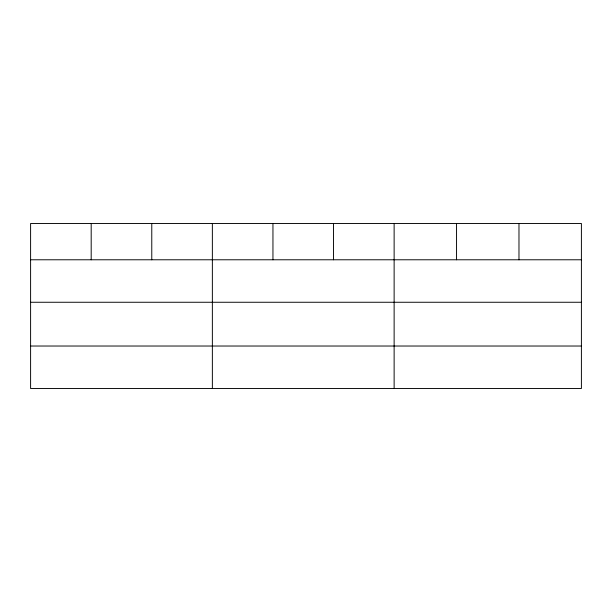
<?xml version="1.0" encoding="UTF-8"?>
<svg xmlns="http://www.w3.org/2000/svg" width="612" height="612" viewBox="0 0 612 612"><rect width="100%" height="100%" fill="white"/><g stroke="black" fill="none" stroke-linecap="round" stroke-linejoin="round"><path stroke-width="0.92" d="M581.4 302.259L581.4 223.495L30.6 223.495L30.6 388.505L581.4 388.505L581.4 302.259L30.6 302.259M30.6 259.779L581.4 259.779M30.6 346.025L581.4 346.025M518.976 223.495L518.976 259.779M456.552 223.495L456.552 259.779M394.128 223.495L394.128 388.505M333.54 223.495L333.54 259.779M272.952 223.495L272.952 259.779M212.364 223.495L212.364 388.505M151.776 223.495L151.776 259.779M91.188 223.495L91.188 259.779"/></g></svg>
